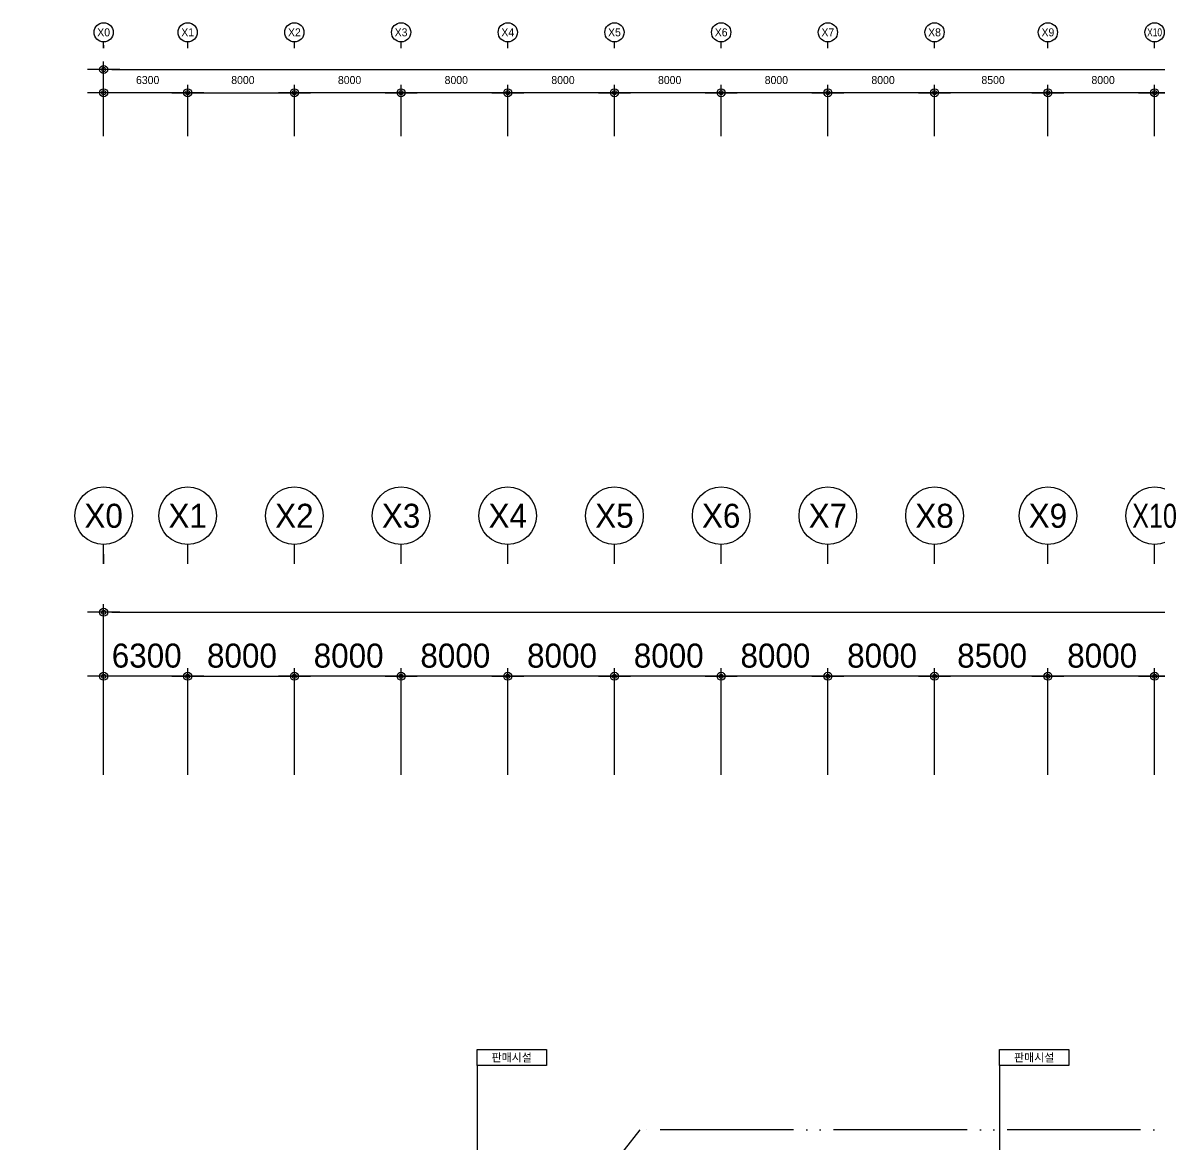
# Model space of a CAD drawing. Header units: millimetres. Extents: x -7448 to 427567, y 91657 to 341328.
# Drawn here: x 71303 to 156522, y 257210 to 341328 of the extents above; entities that cross this region are included whole.
import ezdxf
from ezdxf.enums import TextEntityAlignment as Align

# ---------------------------------------------------------------- set-up
doc = ezdxf.new("R2010")
doc.units = ezdxf.units.MM
doc.header["$LTSCALE"] = 500
doc.header["$MEASUREMENT"] = 0
doc.linetypes.add('CEN-2', pattern=[26, 20, -2, 0, -2, 0, -2])
for name, color, linetype in [('e-plan', 9, 'CONTINUOUS'), ('e-room', 6, 'CONTINUOUS'), ('e-room-box', 7, 'CONTINUOUS')]:
    doc.layers.add(name, color=color, linetype=linetype)
doc.styles.add('돋움', font='Dotum.ttf')

# ---------------------------------------------------------------- blocks, each defined once
blk = doc.blocks.new('A$C2E7106E5')
at = {"layer": 'e-plan'}
for p, q in [((0, 54482), (0, 54962)), ((0, 54722), (0, 54482)), ((6300, 54482), (6300, 54962)), ((14300, 54482), (14300, 54962)), ((22300, 54482), (22300, 54962)), ((30300, 54482), (30300, 54962)), ((38300, 54482), (38300, 54962)), ((46300, 54482), (46300, 54962)), ((54300, 54482), (54300, 54962)), ((62300, 54482), (62300, 54962)), ((70800, 54482), (70800, 54962)), ((78800, 54482), (78800, 54962)), ((1200, 52894), (-1200, 52894)), ((0, 47899), (0, 53494)), ((600, 52894), (331900, 52894)), ((1200, 51154), (-1200, 51154)), ((0, 47899), (0, 51754)), ((5700, 51154), (600, 51154)), ((7500, 51154), (5100, 51154)), ((5100, 51154), (7500, 51154)), ((6300, 47899), (6300, 51754)), ((6300, 47899), (6300, 51754)), ((6900, 51154), (13700, 51154)), ((15500, 51154), (13100, 51154)), ((13100, 51154), (15500, 51154)), ((14300, 47899), (14300, 51754)), ((14300, 47899), (14300, 51754)), ((21700, 51154), (14900, 51154)), ((21100, 51154), (23500, 51154)), ((23500, 51154), (21100, 51154)), ((22300, 47899), (22300, 51754)), ((22300, 47899), (22300, 51754)), ((29700, 51154), (22900, 51154)), ((29100, 51154), (31500, 51154)), ((31500, 51154), (29100, 51154)), ((30300, 47899), (30300, 51754)), ((30300, 47899), (30300, 51754)), ((37700, 51154), (30900, 51154)), ((39500, 51154), (37100, 51154)), ((37100, 51154), (39500, 51154)), ((38300, 47899), (38300, 51754)), ((38300, 47899), (38300, 51754)), ((45700, 51154), (38900, 51154)), ((45100, 51154), (47500, 51154)), ((47500, 51154), (45100, 51154)), ((46300, 47899), (46300, 51754)), ((46300, 47899), (46300, 51754)), ((53700, 51154), (46900, 51154)), ((53100, 51154), (55500, 51154)), ((55500, 51154), (53100, 51154)), ((54300, 47899), (54300, 51754)), ((54300, 47899), (54300, 51754)), ((61700, 51154), (54900, 51154)), ((61100, 51154), (63500, 51154)), ((63500, 51154), (61100, 51154)), ((62300, 47899), (62300, 51754)), ((62300, 47899), (62300, 51754)), ((70200, 51154), (62900, 51154)), ((69600, 51154), (72000, 51154)), ((72000, 51154), (69600, 51154)), ((70800, 47899), (70800, 51754)), ((70800, 47899), (70800, 51754)), ((78200, 51154), (71400, 51154)), ((77600, 51154), (80000, 51154)), ((80000, 51154), (77600, 51154)), ((78800, 47899), (78800, 51754)), ((78800, 47899), (78800, 51754)), ((0, 15822), (0, 17262)), ((6300, 15822), (6300, 17262)), ((14300, 15822), (14300, 17262)), ((22300, 15822), (22300, 17262)), ((30300, 15822), (30300, 17262)), ((38300, 15822), (38300, 17262)), ((46300, 15822), (46300, 17262)), ((54300, 15822), (54300, 17262)), ((62300, 15822), (62300, 17262)), ((70800, 15822), (70800, 17262)), ((78800, 15822), (78800, 17262)), ((0, 16542), (0, 15822)), ((0, 0), (0, 12785)), ((1200, 12185), (-1200, 12185)), ((600, 12185), (331900, 12185)), ((0, 0), (0, 7985)), ((6300, 0), (6300, 7985)), ((6300, 0), (6300, 7985)), ((14300, 0), (14300, 7985)), ((14300, 0), (14300, 7985)), ((22300, 0), (22300, 7985)), ((22300, 0), (22300, 7985)), ((30300, 0), (30300, 7985)), ((30300, 0), (30300, 7985)), ((38300, 0), (38300, 7985)), ((38300, 0), (38300, 7985)), ((46300, 0), (46300, 7985)), ((46300, 0), (46300, 7985)), ((54300, 0), (54300, 7985)), ((54300, 0), (54300, 7985)), ((62300, 0), (62300, 7985)), ((62300, 0), (62300, 7985)), ((70800, 0), (70800, 7985)), ((70800, 0), (70800, 7985)), ((78800, 0), (78800, 7985)), ((78800, 0), (78800, 7985)), ((1200, 7385), (-1200, 7385)), ((5700, 7385), (600, 7385)), ((7500, 7385), (5100, 7385)), ((5100, 7385), (7500, 7385)), ((6900, 7385), (13700, 7385)), ((15500, 7385), (13100, 7385)), ((13100, 7385), (15500, 7385)), ((21700, 7385), (14900, 7385)), ((21100, 7385), (23500, 7385)), ((23500, 7385), (21100, 7385)), ((29700, 7385), (22900, 7385)), ((29100, 7385), (31500, 7385)), ((31500, 7385), (29100, 7385)), ((37700, 7385), (30900, 7385)), ((39500, 7385), (37100, 7385)), ((37100, 7385), (39500, 7385)), ((45700, 7385), (38900, 7385)), ((45100, 7385), (47500, 7385)), ((47500, 7385), (45100, 7385)), ((53700, 7385), (46900, 7385)), ((53100, 7385), (55500, 7385)), ((55500, 7385), (53100, 7385)), ((61700, 7385), (54900, 7385)), ((61100, 7385), (63500, 7385)), ((63500, 7385), (61100, 7385)), ((70200, 7385), (62900, 7385)), ((69600, 7385), (72000, 7385)), ((72000, 7385), (69600, 7385)), ((78200, 7385), (71400, 7385)), ((77600, 7385), (80000, 7385)), ((80000, 7385), (77600, 7385))]:
    blk.add_line(p, q, dxfattribs=at)
for centre, radius in [((0, 55682), 720), ((6300, 55682), 720), ((14300, 55682), 720), ((22300, 55682), 720), ((30300, 55682), 720), ((38300, 55682), 720), ((46300, 55682), 720), ((54300, 55682), 720), ((62300, 55682), 720), ((70800, 55682), 720), ((78800, 55682), 720), ((0, 52894), 300), ((0, 52894), 150), ((0, 51154), 300), ((0, 51154), 150), ((6300, 51154), 300), ((6300, 51154), 300), ((6300, 51154), 150), ((6300, 51154), 150), ((14300, 51154), 300), ((14300, 51154), 300), ((14300, 51154), 150), ((14300, 51154), 150), ((22300, 51154), 300), ((22300, 51154), 300), ((22300, 51154), 150), ((22300, 51154), 150), ((30300, 51154), 300), ((30300, 51154), 300), ((30300, 51154), 150), ((30300, 51154), 150), ((38300, 51154), 300), ((38300, 51154), 300), ((38300, 51154), 150), ((38300, 51154), 150), ((46300, 51154), 300), ((46300, 51154), 300), ((46300, 51154), 150), ((46300, 51154), 150), ((54300, 51154), 300), ((54300, 51154), 300), ((54300, 51154), 150), ((54300, 51154), 150), ((62300, 51154), 300), ((62300, 51154), 300), ((62300, 51154), 150), ((62300, 51154), 150), ((70800, 51154), 300), ((70800, 51154), 300), ((70800, 51154), 150), ((70800, 51154), 150), ((78800, 51154), 300), ((78800, 51154), 300), ((78800, 51154), 150), ((78800, 51154), 150), ((0, 19422), 2160), ((6300, 19422), 2160), ((14300, 19422), 2160), ((22300, 19422), 2160), ((30300, 19422), 2160), ((38300, 19422), 2160), ((46300, 19422), 2160), ((54300, 19422), 2160), ((62300, 19422), 2160), ((70800, 19422), 2160), ((78800, 19422), 2160), ((0, 12185), 300), ((0, 12185), 150), ((0, 7385), 300), ((6300, 7385), 300), ((6300, 7385), 300), ((14300, 7385), 300), ((14300, 7385), 300), ((22300, 7385), 300), ((22300, 7385), 300), ((30300, 7385), 300), ((30300, 7385), 300), ((38300, 7385), 300), ((38300, 7385), 300), ((46300, 7385), 300), ((46300, 7385), 300), ((54300, 7385), 300), ((54300, 7385), 300), ((62300, 7385), 300), ((62300, 7385), 300), ((70800, 7385), 300), ((70800, 7385), 300), ((78800, 7385), 300), ((78800, 7385), 300), ((0, 7385), 150), ((6300, 7385), 150), ((6300, 7385), 150), ((14300, 7385), 150), ((14300, 7385), 150), ((22300, 7385), 150), ((22300, 7385), 150), ((30300, 7385), 150), ((30300, 7385), 150), ((38300, 7385), 150), ((38300, 7385), 150), ((46300, 7385), 150), ((46300, 7385), 150), ((54300, 7385), 150), ((54300, 7385), 150), ((62300, 7385), 150), ((62300, 7385), 150), ((70800, 7385), 150), ((70800, 7385), 150), ((78800, 7385), 150), ((78800, 7385), 150)]:
    blk.add_circle(centre, radius, dxfattribs=at)
at = {"layer": 'e-plan', "style": '돋움'}
for s, height, p in [('X0', 600, (0, 55682)), ('X1', 600, (6300, 55682)), ('X2', 600, (14300, 55682)), ('X3', 600, (22300, 55682)), ('X4', 600, (30300, 55682)), ('X5', 600, (38300, 55682)), ('X6', 600, (46300, 55682)), ('X7', 600, (54300, 55682)), ('X8', 600, (62300, 55682)), ('X9', 600, (70800, 55682)), ('X0', 1800, (0, 19422)), ('X1', 1800, (6300, 19422)), ('X2', 1800, (14300, 19422)), ('X3', 1800, (22300, 19422)), ('X4', 1800, (30300, 19422)), ('X5', 1800, (38300, 19422)), ('X6', 1800, (46300, 19422)), ('X7', 1800, (54300, 19422)), ('X8', 1800, (62300, 19422)), ('X9', 1800, (70800, 19422))]:
    blk.add_text(s, height=height, dxfattribs=at).set_placement(p, align=Align.MIDDLE_CENTER)
at = {"layer": 'e-plan', "style": '돋움', "width": 0.8}
for height, p in [(600, (78800, 55682)), (1800, (78800, 19422))]:
    blk.add_text('X10', height=height, dxfattribs=at).set_placement(p, align=Align.MIDDLE_CENTER)
at = {"layer": 'e-plan', "style": '돋움'}
for s, height, p in [('6300', 600, (2427, 51804)), ('8000', 600, (9567, 51803)), ('8000', 600, (17567, 51803)), ('8000', 600, (25567, 51803)), ('8000', 600, (33567, 51803)), ('8000', 600, (41567, 51803)), ('8000', 600, (49567, 51803)), ('8000', 600, (57567, 51803)), ('8500', 600, (65817, 51803)), ('8000', 600, (74067, 51803)), ('6300', 1800, (609, 8035)), ('8000', 1800, (7749, 8034)), ('8000', 1800, (15749, 8034)), ('8000', 1800, (23749, 8034)), ('8000', 1800, (31749, 8034)), ('8000', 1800, (39749, 8034)), ('8000', 1800, (47749, 8034)), ('8000', 1800, (55749, 8034)), ('8500', 1800, (63999, 8034)), ('8000', 1800, (72249, 8034))]:
    blk.add_text(s, height=height, dxfattribs=at).set_placement(p)
blk = doc.blocks.new('A$C5A682445')
at = {"layer": 'e-plan', "linetype": 'CEN-2'}
blk.add_lwpolyline([(0, 0), (-297528, 10), (-297528, 10), (-303990, -8224), (-308983, -15349), (-313535, -22301), (-318191, -30434), (-321988, -37700), (-326350, -46726), (-329347, -53776), (-332994, -63217), (-336011, -72512), (-338199, -80180), (-340420, -89567), (-341938, -97463), (-342555, -101281), (-343809, -111602), (-343809, -111602), (-343809, -111602), (-96696, -114499)], dxfattribs=at)

msp = doc.modelspace()

# ---------------------------------------------------------------- linework, layer by layer
at = {"layer": 'e-room-box'}
for p, q in [((105379, 263116), (105379, 212809)), ((144549, 263116), (144549, 246260))]:
    msp.add_line(p, q, dxfattribs=at)
for points in [[(110579, 263116), (105379, 263116), (105379, 264316), (110579, 264316)], [(149749, 263116), (144549, 263116), (144549, 264316), (149749, 264316)]]:
    msp.add_lwpolyline(points, close=True, dxfattribs=at)

# ---------------------------------------------------------------- block references
at = {"layer": 'e-plan'}
for name, p in [('A$C2E7106E5', (77372, 284926)), ('A$C5A682445', (415112, 258292))]:
    msp.add_blockref(name, p, dxfattribs=at)

# ---------------------------------------------------------------- texts
at = {"layer": 'e-room', "style": '돋움'}
for p in [(107969, 263716), (147140, 263716)]:
    msp.add_text('판매시설', height=600, dxfattribs=at).set_placement(p, align=Align.MIDDLE_CENTER)

doc.saveas('drawing.dxf')
